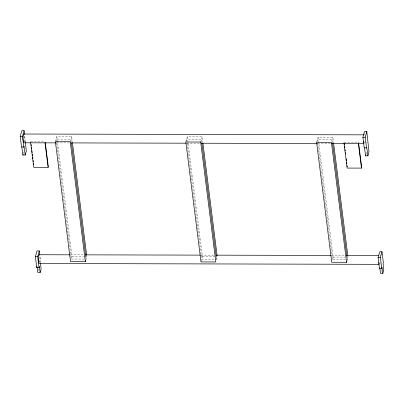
<?xml version="1.0" encoding="UTF-8"?>
<svg xmlns="http://www.w3.org/2000/svg" width="404" height="404" viewBox="0 0 404 404"><rect width="100%" height="100%" fill="white"/><g stroke="black" fill="none" stroke-linecap="round" stroke-linejoin="round"><path stroke-width="0.3" stroke-dasharray="2.02 1.52" d="M24.346 141.829L24.745 137.496L24.386 134.658M25.265 141.935L24.659 135.062M55.393 141.683L56.838 136.512L71.665 136.547L72.372 142.168M70.215 141.723L71.665 136.547M39.597 262.544L39.991 258.212L39.637 255.379M40.405 262.671L40.663 261.747L39.905 255.737M38.33 270.736L38.814 269.003M84.239 259.06L71.266 259.03L71.988 256.439L56.838 136.512M85.658 260.615L86.815 256.479L86.658 255.227M185.845 142.001L187.294 136.825L202.116 136.86L202.828 142.481M200.672 142.036L202.116 136.86M201.142 261.413L202.444 256.757L188.082 143.072M187.042 143.162L201.722 259.343L216.544 259.378L217.266 256.793M316.59 142.314L318.034 137.143L332.861 137.178L333.568 142.799M331.704 141.314L332.861 137.178M364.595 143.132L364.999 141.683M347.051 257.818L347.288 259.691L332.462 259.656L333.184 257.07L318.034 137.143M346.854 261.247L348.011 257.106L347.854 255.858M379.709 264.332L380.25 262.403M381.179 270.983L381.502 269.827M23.462 153.045L23.74 152.05M366.15 153.868L366.564 152.379M24.296 141.284L25.447 141.289M365.832 142.107L366.984 142.112M30.76 141.516L45.127 141.552M344.132 142.274L358.5 142.304M56.853 142.875L69.458 142.905M186.704 143.188L199.94 143.218M317.817 143.506L331.053 143.536M70.518 254.813L83.754 254.843M201 255.126L214.236 255.161M331.482 255.444L344.718 255.474M71.988 256.439L83.724 256.469M202.444 256.757L214.797 256.787M333.184 257.07L344.92 257.101M38.365 261.741L40.663 261.747M364.731 133.391L364.969 135.259M379.987 254.156L380.214 255.959M332.532 142.885L332.139 139.764L317.312 139.728L332.462 259.656M201.788 142.572L201.394 139.446L186.567 139.41L186.966 142.536M216.307 257.505L216.544 259.378M187.294 136.825L188.001 142.445M71.255 141.632L70.942 139.133L56.116 139.097L56.51 142.223M85.931 257.813L86.092 259.065M56.59 142.844L71.266 259.03"/><path stroke-width="0.61" d="M25.336 142.541L26.321 151.066L25.205 155.05L22.907 155.045L23.185 154.045M367.892 155.873L366.701 147.233L366.519 147.879L364.221 147.869L362.883 137.284L364.494 131.522L366.792 131.527L369.004 151.889L367.892 155.873L365.595 155.868L365.873 154.868M25.205 155.05L24.018 146.41L23.836 147.051L21.538 147.046L20.2 136.461L21.811 130.694L24.109 130.704L24.578 134.436M23.836 147.051L22.498 136.466L24.109 130.704M30.573 142.178L33.749 167.322L48.116 167.357L48.303 166.695L45.278 142.779M37.097 267.17L37.845 272.473L40.148 272.478L39.309 266.589L39.052 267.514L36.754 267.509L35.39 256.697L37.001 250.929L39.299 250.934L39.829 255.141M39.052 267.514L37.688 256.702L39.299 250.934M36.754 267.509L37.011 266.579M40.148 272.478L41.117 269.008L40.471 263.246M85.37 261.651L70.215 141.723L55.393 141.683L70.543 261.615L85.37 261.651L85.658 260.615M366.519 147.879L365.186 137.289L366.792 131.527M343.95 142.93L347.127 168.079L361.494 168.109L361.681 167.453L358.58 142.92M346.566 262.282L331.416 142.349L316.59 142.314L331.74 262.246L346.566 262.282L346.854 261.247M382.83 273.306L381.997 267.413L381.74 268.342L379.437 268.332L378.073 257.52L379.684 251.753L381.982 251.758L383.351 262.57L383.088 263.499L383.8 269.837L382.83 273.306L380.533 273.296L379.78 267.998M381.74 268.342L380.371 257.525L381.982 251.758M363.504 134.84L23.75 134.022L23.21 135.956L23.084 139.324L23.442 142.157L24.073 142.799L56.222 142.875M20.2 136.461L22.498 136.466M362.883 137.284L365.186 137.289M70.72 142.91L186.072 143.188M201.202 143.223L317.185 143.501M331.684 143.536L363.832 143.617M69.887 254.813L39.001 254.737L38.461 256.671L38.335 260.04L38.688 262.873L39.324 263.514L379.083 264.332M85.648 254.848L200.369 255.126M216.125 255.166L330.851 255.439M346.607 255.48L378.755 255.555M35.39 256.697L37.688 256.702M378.073 257.52L380.371 257.525M364.489 147.844L365.595 155.868M21.801 147.021L22.907 155.045M363.61 141.279L363.827 142.981M378.932 262.56L379.078 263.696M358.318 142.966L361.494 168.109M344.289 143.496L344.445 144.723M344.678 146.566L344.834 147.793M345.066 149.632L345.218 150.859M345.45 152.697L345.607 153.924M346.228 158.833L346.46 160.671M346.693 162.509L346.844 163.736M347.076 165.579L347.233 166.807M333.648 143.42L347.773 255.232M332.608 143.511L346.97 257.197M202.904 143.107L217.11 255.54M201.869 143.198L216.231 256.878M72.452 142.794L86.658 255.227M71.412 142.88L85.855 257.191M45.021 142.824L48.116 167.357M31.148 144.582L31.3 145.809M31.532 147.652L31.689 148.874M31.921 150.717L32.153 152.555M32.386 154.399L32.542 155.621M32.775 157.464L32.926 158.691M33.158 160.529L33.315 161.757M33.547 163.595L33.704 164.822M200.672 142.036L185.845 142.001L200.995 261.928L215.822 261.964L200.672 142.036"/></g></svg>
